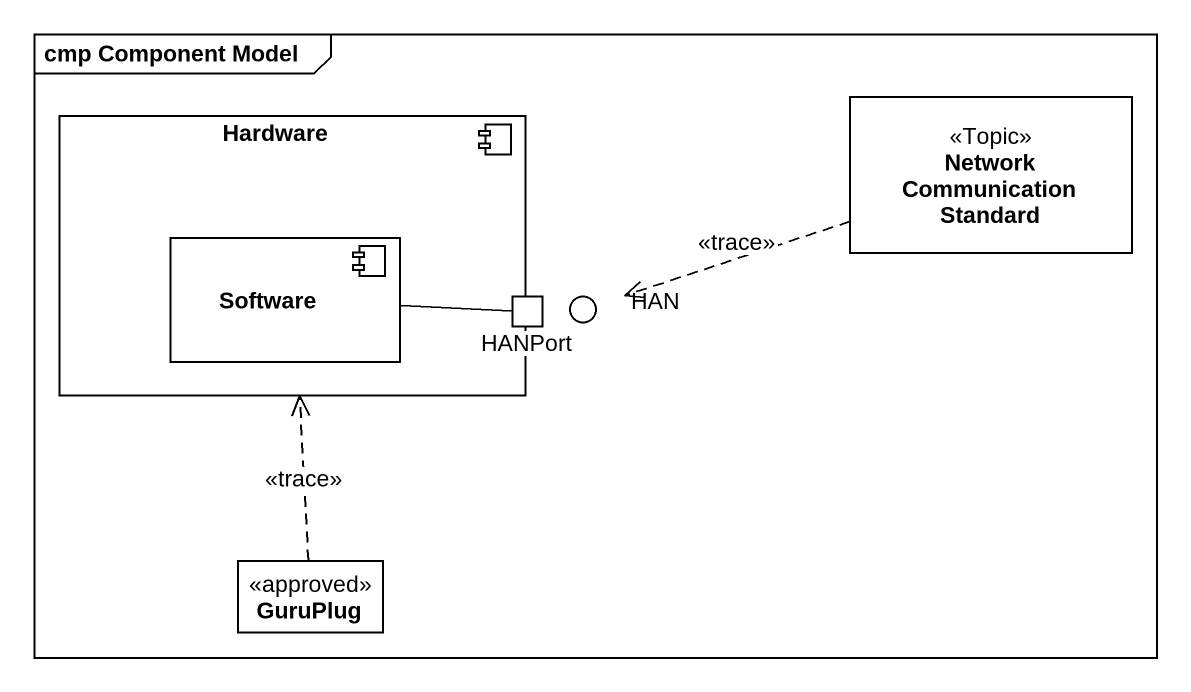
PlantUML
@startuml
mainframe cmp Component Model
allowmixing
hide circle
hide empty members
component Hardware {
  component Software
  port HANPort
}
class "Network Communication Standard" as Network_Communication <<Topic>>
() HAN
class GuruPlug <<approved>>
Network_Communication .left.> HAN : <<trace>>
Software -right- HANPort
GuruPlug .up.> Hardware : <<trace>>
@enduml
